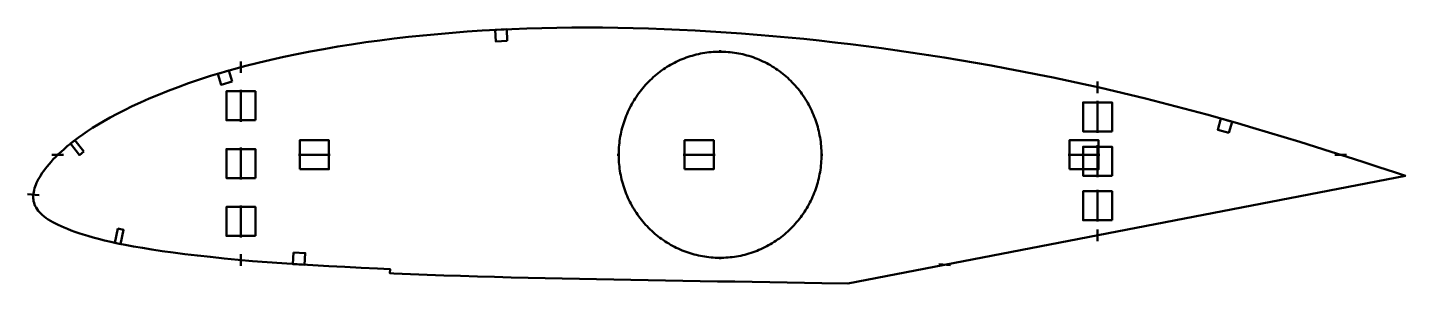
# Model space of a CAD drawing. Header units: metres. Extents: x -2 to 472, y 56 to 144.
import ezdxf

# ---------------------------------------------------------------- set-up
doc = ezdxf.new("R2010")
doc.units = ezdxf.units.M
doc.layers.add('Layer', color=1, linetype='Continuous', lineweight=50)

msp = doc.modelspace()

# ---------------------------------------------------------------- linework, layer by layer
at = {"layer": 'Layer'}
for p, q in [((236.25, 135.5), (236.25, 136)), ((71.25, 128.18), (71.25, 132.18)), ((366.25, 121.25), (366.25, 125.25)), ((71.25, 122.39), (71.25, 111.39)), ((366.25, 118.55), (366.25, 107.55)), ((10.17, 100), (6.17, 100)), ((71.25, 102.47), (71.25, 91.47)), ((102.02, 100), (91.02, 100)), ((201.34, 100), (200.84, 100)), ((234.55, 100), (223.55, 100)), ((271.16, 100), (271.66, 100)), ((367.08, 100), (356.08, 100)), ((366.25, 103.26), (366.25, 92.26)), ((447.93, 100), (451.93, 100)), ((1.75, 86.1), (-2.24, 86.4)), ((366.25, 87.96), (366.25, 76.96)), ((71.25, 82.54), (71.25, 71.54)), ((366.25, 74.26), (366.25, 70.26)), ((71.25, 65.75), (71.25, 61.75)), ((236.25, 64.5), (236.25, 64)), ((311.57, 62.26), (315.56, 61.95))]:
    msp.add_line(p, q, dxfattribs=at)
for points in [[(472.27, 92.71), (472.27, 92.71), (468.53, 93.95), (463.08, 95.75), (457.63, 97.53), (452.18, 99.28), (446.74, 101.01), (441.29, 102.72), (435.85, 104.41), (430.45, 106.08), (425.09, 107.71), (419.75, 109.3), (414.44, 110.84), (409.13, 112.35), (403.84, 113.83), (398.55, 115.27), (393.27, 116.67), (388, 118.03), (382.73, 119.36), (377.45, 120.64), (372.17, 121.89), (366.87, 123.11), (361.57, 124.3), (356.26, 125.45), (350.94, 126.57), (345.61, 127.65), (340.28, 128.7), (334.93, 129.71), (329.57, 130.69), (324.19, 131.64), (318.81, 132.56), (313.42, 133.45), (308.03, 134.31), (302.64, 135.13), (297.26, 135.92), (291.88, 136.67), (286.51, 137.39), (281.14, 138.07), (275.78, 138.71), (270.42, 139.31), (265.07, 139.88), (259.71, 140.41), (254.37, 140.9), (249.02, 141.36), (243.68, 141.77), (238.33, 142.14), (232.98, 142.48), (227.63, 142.79), (222.29, 143.05), (216.96, 143.28), (211.64, 143.46), (206.32, 143.61), (201.02, 143.72), (195.72, 143.78), (190.46, 143.82), (185.22, 143.81), (180.02, 143.75), (174.85, 143.65), (169.69, 143.5), (164.54, 143.29), (159.4, 143.05), (154.28, 142.75), (149.18, 142.41), (144.09, 142.03), (139.03, 141.59), (133.99, 141.11), (128.99, 140.59), (124.02, 140.02), (119.09, 139.4), (114.21, 138.73), (109.37, 138.01), (104.59, 137.24), (99.84, 136.42), (95.14, 135.55), (90.51, 134.65), (85.97, 133.72), (81.53, 132.74), (77.19, 131.71), (72.95, 130.64), (68.81, 129.52), (64.76, 128.35), (60.8, 127.15), (56.96, 125.91), (53.23, 124.63), (49.62, 123.33), (46.14, 122), (42.8, 120.67), (39.62, 119.33), (36.61, 118.01), (33.77, 116.69), (31.1, 115.39), (28.6, 114.11), (26.26, 112.85), (24.08, 111.62), (22.04, 110.42), (20.16, 109.26), (18.41, 108.13), (16.79, 107.03), (15.29, 105.97), (13.91, 104.93), (12.62, 103.92), (11.43, 102.94), (10.32, 101.98), (9.29, 101.06), (8.33, 100.16), (7.45, 99.29), (6.63, 98.44), (5.87, 97.6), (5.17, 96.79), (4.51, 96), (3.91, 95.24), (3.36, 94.48), (2.84, 93.73), (2.36, 93.01), (1.93, 92.33), (1.55, 91.66), (1.2, 90.97), (0.88, 90.3), (0.61, 89.67), (0.37, 89.07), (0.18, 88.44), (0.02, 87.83), (-0.11, 87.25), (-0.2, 86.67), (-0.27, 86.07), (-0.29, 85.56), (-0.29, 85.03), (-0.25, 84.5), (-0.15, 83.97), (-0.01, 83.42), (0.18, 82.88), (0.42, 82.33), (0.7, 81.8), (1.04, 81.27), (1.44, 80.74), (1.89, 80.21), (2.39, 79.69), (2.93, 79.18), (3.53, 78.68), (4.17, 78.19), (4.87, 77.71), (5.63, 77.24), (6.45, 76.78), (7.33, 76.31), (8.28, 75.85), (9.28, 75.38), (10.36, 74.91), (11.51, 74.44), (12.73, 73.96), (14.03, 73.49), (15.43, 73.01), (16.94, 72.52), (18.56, 72.04), (20.31, 71.54), (22.2, 71.03), (24.24, 70.51), (26.44, 69.98), (28.83, 69.46), (31.42, 68.94), (34.23, 68.42), (37.29, 67.89), (40.6, 67.35), (44.14, 66.82), (47.94, 66.29), (51.97, 65.78), (56.25, 65.27), (60.75, 64.79), (65.44, 64.31), (70.27, 63.84), (75.21, 63.4), (80.24, 62.99), (85.38, 62.62), (90.64, 62.28), (96.01, 61.96), (101.46, 61.65), (106.99, 61.37), (112.6, 61.11), (118.28, 60.85), (122.6, 60.65), (122.53, 59.16), (123.92, 59.09), (129.64, 58.85), (135.37, 58.63), (141.12, 58.43), (146.9, 58.25), (152.71, 58.07), (158.54, 57.9), (164.36, 57.74), (170.19, 57.6), (176.03, 57.47), (181.9, 57.36), (187.79, 57.24), (193.7, 57.13), (199.63, 57.01), (205.56, 56.9), (211.51, 56.8), (217.47, 56.7), (223.45, 56.6), (229.42, 56.5), (235.4, 56.4), (241.38, 56.29), (247.35, 56.19), (253.33, 56.1), (259.31, 56.01), (265.29, 55.91), (271.27, 55.82), (280.23, 55.68), (472.27, 92.71)], [(271.16, 100), (271.16, 100.75), (271.13, 101.49), (271.09, 102.24), (271.04, 102.98), (270.97, 103.72), (270.89, 104.46), (270.79, 105.2), (270.67, 105.94), (270.54, 106.67), (270.4, 107.41), (270.23, 108.13), (270.06, 108.86), (269.87, 109.58), (269.66, 110.29), (269.44, 111.01), (269.21, 111.71), (268.96, 112.41), (268.7, 113.11), (268.42, 113.8), (268.13, 114.49), (267.82, 115.16), (267.5, 115.83), (267.16, 116.5), (266.82, 117.16), (266.46, 117.8), (266.08, 118.45), (265.69, 119.08), (265.29, 119.7), (264.88, 120.32), (264.45, 120.93), (264.01, 121.53), (263.56, 122.11), (263.1, 122.69), (262.62, 123.26), (262.14, 123.82), (261.64, 124.37), (261.13, 124.9), (260.61, 125.43), (260.08, 125.95), (259.54, 126.45), (258.99, 126.94), (258.43, 127.42), (257.85, 127.89), (257.27, 128.34), (256.68, 128.79), (256.08, 129.22), (255.47, 129.63), (254.86, 130.04), (254.23, 130.43), (253.6, 130.81), (252.96, 131.17), (252.31, 131.52), (251.66, 131.86), (251, 132.18), (250.33, 132.49), (249.65, 132.78), (248.97, 133.06), (248.29, 133.32), (247.6, 133.57), (246.9, 133.81), (246.2, 134.03), (245.49, 134.23), (244.78, 134.42), (244.07, 134.6), (243.35, 134.76), (242.63, 134.9), (241.91, 135.03), (241.19, 135.14), (240.46, 135.24), (239.73, 135.32), (239, 135.39), (238.27, 135.44), (237.53, 135.48), (236.8, 135.5), (236.07, 135.5), (235.33, 135.49), (234.6, 135.46), (233.87, 135.42), (233.14, 135.36), (232.41, 135.29), (231.68, 135.2), (230.95, 135.09), (230.23, 134.97), (229.51, 134.83), (228.79, 134.68), (228.07, 134.51), (227.36, 134.33), (226.65, 134.13), (225.95, 133.92), (225.25, 133.69), (224.56, 133.45), (223.87, 133.19), (223.19, 132.92), (222.51, 132.64), (221.84, 132.34), (221.17, 132.02), (220.51, 131.69), (219.86, 131.35), (219.22, 130.99), (218.58, 130.62), (217.95, 130.24), (217.33, 129.84), (216.72, 129.43), (216.12, 129), (215.52, 128.57), (214.94, 128.12), (214.36, 127.66), (213.79, 127.18), (213.24, 126.7), (212.69, 126.2), (212.15, 125.69), (211.63, 125.17), (211.11, 124.64), (210.61, 124.1), (210.12, 123.54), (209.64, 122.98), (209.17, 122.4), (208.71, 121.82), (208.27, 121.23), (207.83, 120.63), (207.41, 120.01), (207.01, 119.39), (206.61, 118.76), (206.23, 118.13), (205.86, 117.48), (205.51, 116.83), (205.17, 116.17), (204.84, 115.5), (204.53, 114.82), (204.23, 114.14), (203.94, 113.46), (203.67, 112.76), (203.41, 112.06), (203.17, 111.36), (202.94, 110.65), (202.73, 109.94), (202.53, 109.22), (202.35, 108.5), (202.18, 107.77), (202.03, 107.04), (201.89, 106.31), (201.77, 105.57), (201.66, 104.83), (201.57, 104.09), (201.49, 103.35), (201.43, 102.61), (201.38, 101.86), (201.35, 101.12), (201.34, 100.37), (201.34, 99.63), (201.35, 98.88), (201.38, 98.14), (201.43, 97.39), (201.49, 96.65), (201.57, 95.91), (201.66, 95.17), (201.77, 94.43), (201.89, 93.69), (202.03, 92.96), (202.18, 92.23), (202.35, 91.5), (202.53, 90.78), (202.73, 90.06), (202.94, 89.35), (203.17, 88.64), (203.41, 87.94), (203.67, 87.24), (203.94, 86.54), (204.23, 85.86), (204.53, 85.18), (204.84, 84.5), (205.17, 83.83), (205.51, 83.17), (205.86, 82.52), (206.23, 81.87), (206.61, 81.24), (207.01, 80.61), (207.41, 79.99), (207.83, 79.37), (208.27, 78.77), (208.71, 78.18), (209.17, 77.6), (209.64, 77.02), (210.12, 76.46), (210.61, 75.9), (211.11, 75.36), (211.63, 74.83), (212.15, 74.31), (212.69, 73.8), (213.24, 73.3), (213.79, 72.82), (214.36, 72.34), (214.94, 71.88), (215.52, 71.43), (216.12, 71), (216.72, 70.57), (217.33, 70.16), (217.95, 69.76), (218.58, 69.38), (219.22, 69.01), (219.86, 68.65), (220.51, 68.31), (221.17, 67.98), (221.84, 67.66), (222.51, 67.36), (223.19, 67.08), (223.87, 66.81), (224.56, 66.55), (225.25, 66.31), (225.95, 66.08), (226.65, 65.87), (227.36, 65.67), (228.07, 65.49), (228.79, 65.32), (229.51, 65.17), (230.23, 65.03), (230.95, 64.91), (231.68, 64.8), (232.41, 64.71), (233.14, 64.64), (233.87, 64.58), (234.6, 64.54), (235.33, 64.51), (236.07, 64.5), (236.8, 64.5), (237.53, 64.52), (238.27, 64.56), (239, 64.61), (239.73, 64.68), (240.46, 64.76), (241.19, 64.86), (241.91, 64.97), (242.63, 65.1), (243.35, 65.24), (244.07, 65.4), (244.78, 65.58), (245.49, 65.77), (246.2, 65.97), (246.9, 66.19), (247.6, 66.43), (248.29, 66.68), (248.97, 66.94), (249.65, 67.22), (250.33, 67.51), (251, 67.82), (251.66, 68.14), (252.31, 68.48), (252.96, 68.83), (253.6, 69.19), (254.23, 69.57), (254.86, 69.96), (255.47, 70.37), (256.08, 70.78), (256.68, 71.21), (257.27, 71.66), (257.85, 72.11), (258.43, 72.58), (258.99, 73.06), (259.54, 73.55), (260.08, 74.05), (260.61, 74.57), (261.13, 75.1), (261.64, 75.63), (262.14, 76.18), (262.62, 76.74), (263.1, 77.31), (263.56, 77.89), (264.01, 78.47), (264.45, 79.07), (264.88, 79.68), (265.29, 80.3), (265.69, 80.92), (266.08, 81.55), (266.46, 82.2), (266.82, 82.84), (267.16, 83.5), (267.5, 84.17), (267.82, 84.84), (268.13, 85.51), (268.42, 86.2), (268.7, 86.89), (268.96, 87.59), (269.21, 88.29), (269.44, 88.99), (269.66, 89.71), (269.87, 90.42), (270.06, 91.14), (270.23, 91.87), (270.4, 92.59), (270.54, 93.33), (270.67, 94.06), (270.79, 94.8), (270.89, 95.54), (270.97, 96.28), (271.04, 97.02), (271.09, 97.76), (271.13, 98.51), (271.16, 99.25), (271.16, 100)]]:
    msp.add_lwpolyline(points, close=True, dxfattribs=at)
for points in [[(162.96, 139.21), (158.97, 139.02), (158.77, 143.01), (162.77, 143.21), (162.96, 139.21)], [(68.23, 125.19), (64.39, 124.09), (63.28, 127.93), (67.13, 129.04), (68.23, 125.19)], [(76.25, 111.89), (66.25, 111.89), (66.25, 121.89), (76.25, 121.89), (76.25, 111.89)], [(371.25, 108.05), (361.25, 108.05), (361.25, 118.05), (371.25, 118.05), (371.25, 108.05)], [(411.46, 107.53), (407.61, 108.63), (408.71, 112.48), (412.55, 111.38), (411.46, 107.53)], [(17.18, 101.14), (15.6, 99.9), (12.51, 103.83), (14.09, 105.07), (17.18, 101.14)], [(91.52, 95), (91.52, 105), (101.52, 105), (101.52, 95), (91.52, 95)], [(224.05, 95), (224.05, 105), (234.05, 105), (234.05, 95), (224.05, 95)], [(356.58, 95), (356.58, 105), (366.58, 105), (366.58, 95), (356.58, 95)], [(76.25, 91.97), (66.25, 91.97), (66.25, 101.97), (76.25, 101.97), (76.25, 91.97)], [(371.25, 92.76), (361.25, 92.76), (361.25, 102.76), (371.25, 102.76), (371.25, 92.76)], [(371.25, 77.46), (361.25, 77.46), (361.25, 87.46), (371.25, 87.46), (371.25, 77.46)], [(76.25, 72.04), (66.25, 72.04), (66.25, 82.04), (76.25, 82.04), (76.25, 72.04)], [(28.85, 74.57), (30.81, 74.14), (29.73, 69.26), (27.78, 69.69), (28.85, 74.57)], [(89.39, 66.36), (93.39, 66.12), (93.15, 62.13), (89.15, 62.36), (89.39, 66.36)]]:
    msp.add_lwpolyline(points, dxfattribs=at)

doc.saveas('drawing.dxf')
